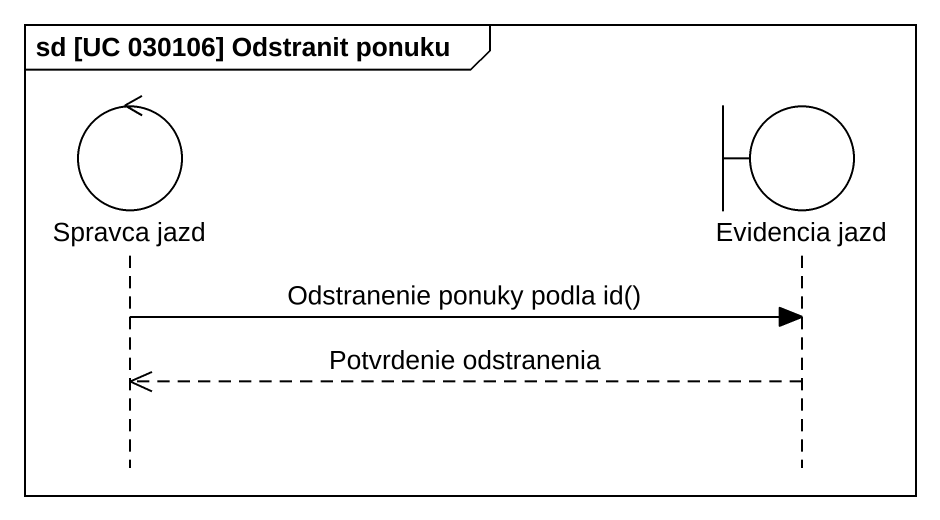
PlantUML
@startuml
mainframe sd [UC 030106] Odstranit ponuku
hide footbox
control "Spravca jazd" as Spravca_jazd
boundary "Evidencia jazd" as Evidencia_jazd

Spravca_jazd -> Evidencia_jazd : Odstranenie ponuky podla id()
Evidencia_jazd -->> Spravca_jazd : Potvrdenie odstranenia
@enduml
